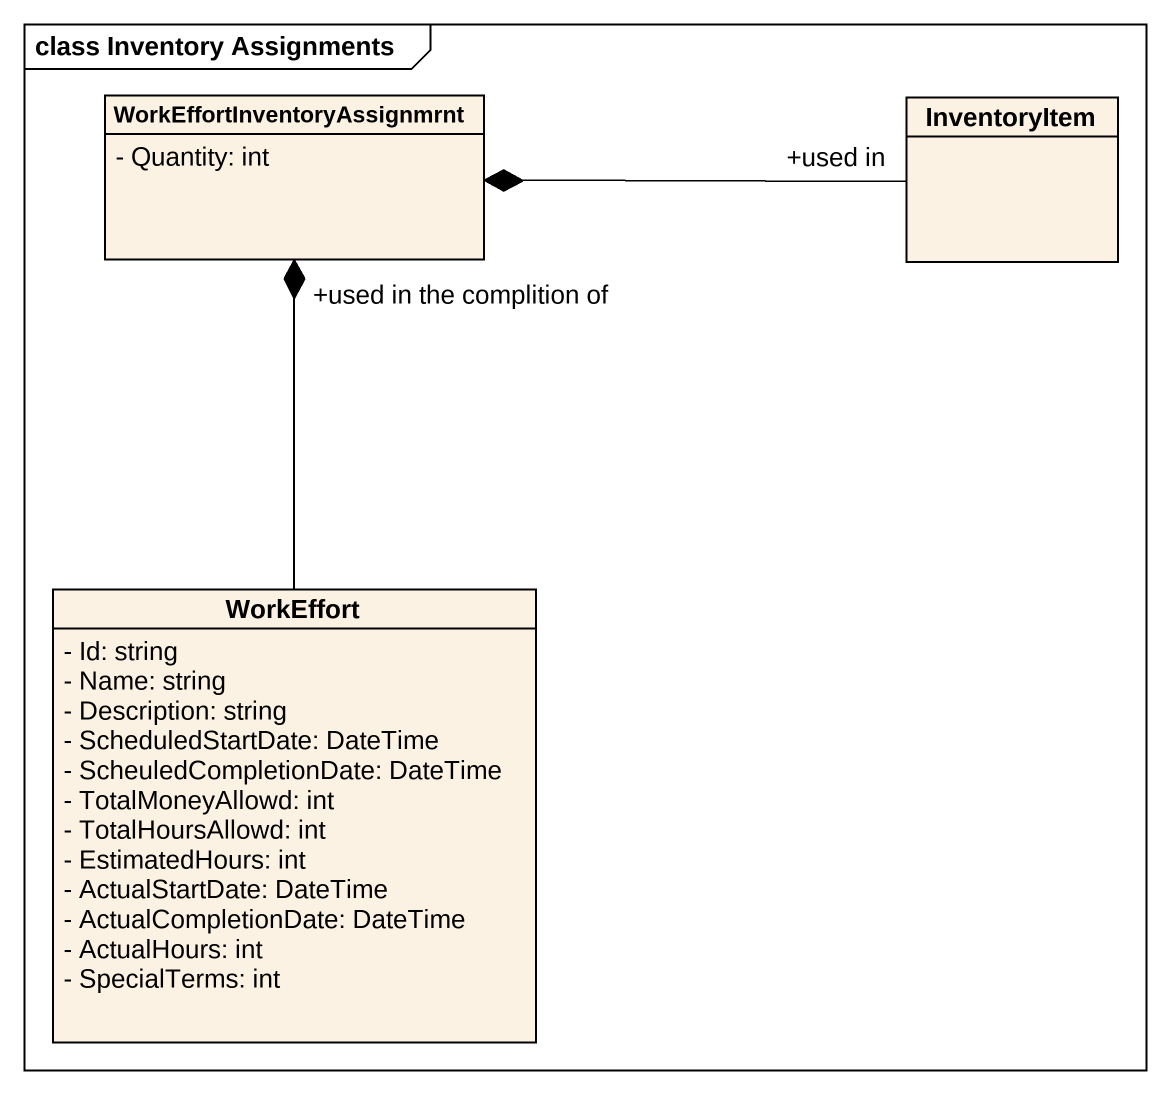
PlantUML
@startuml
mainframe class Inventory Assignments
hide circle
hide empty members
skinparam classAttributeIconSize 0
class "WorkEffortInventoryAssignmrnt" as WorkEffortInventoryAssignmrn {
  - Quantity: int
}
class InventoryItem
class WorkEffort {
  - Id: string
  - Name: string
  - Description: string
  - ScheduledStartDate: DateTime
  - ScheuledCompletionDate: DateTime
  - TotalMoneyAllowd: int
  - TotalHoursAllowd: int
  - EstimatedHours: int
  - ActualStartDate: DateTime
  - ActualCompletionDate: DateTime
  - ActualHours: int
  - SpecialTerms: int
}
InventoryItem "+used in" -left-* WorkEffortInventoryAssignmrn
WorkEffort -up-* "+used in the complition of" WorkEffortInventoryAssignmrn
@enduml
